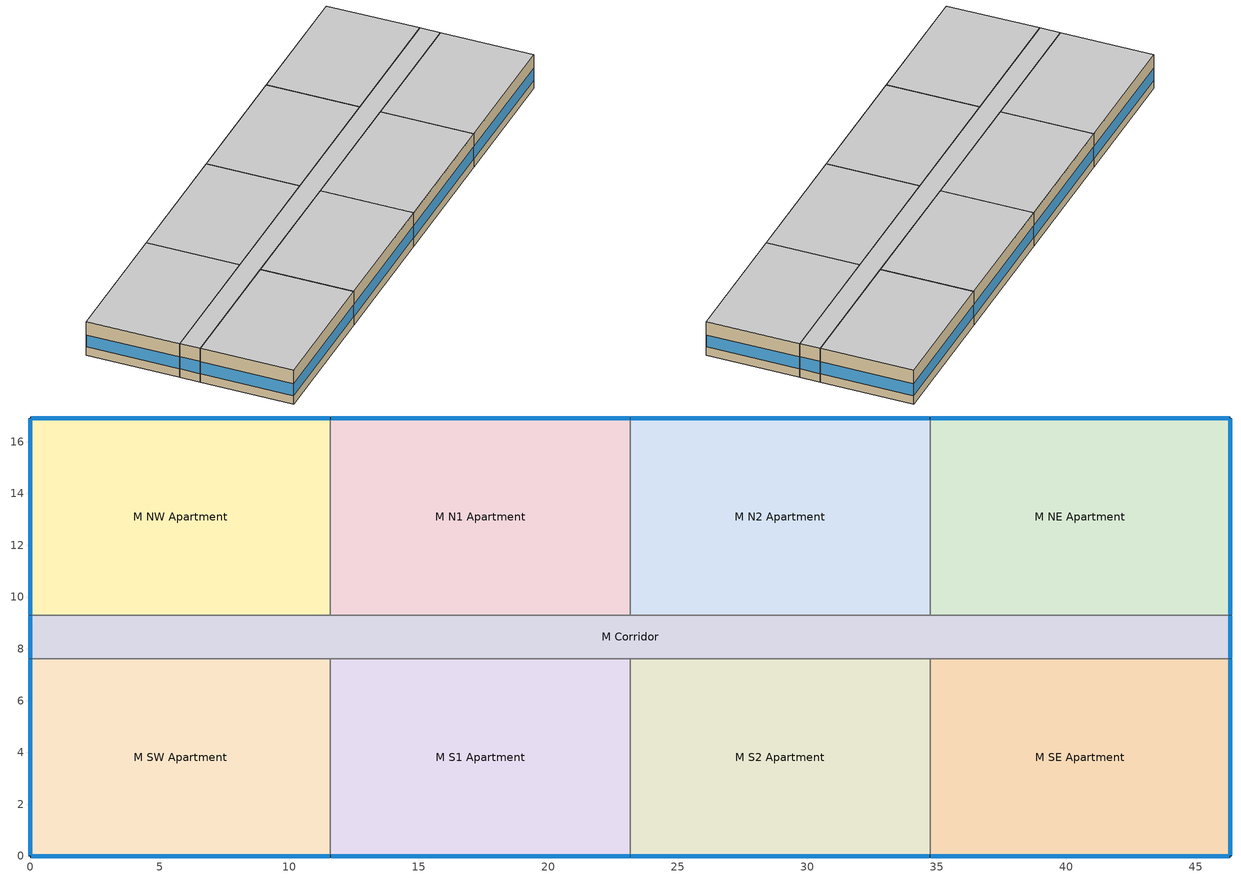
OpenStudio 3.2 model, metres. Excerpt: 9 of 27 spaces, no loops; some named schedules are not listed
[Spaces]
M S2 Apartment
 floor adiabatic (BTAP-Int-Wall): 34.75,7.62 34.75,0 23.16,0 23.16,7.62 z3.05
 wall outside: 23.16,0 34.75,0 z3.05:6.1
 wall to M SE Apartment: 34.75,0 34.75,7.62 z3.05:6.1
 wall to M S1 Apartment: 23.16,7.62 23.16,0 z3.05:6.1
 wall to M Corridor: 34.75,7.62 23.16,7.62 z3.05:6.1
 window (BTAP-Ext-FixedWindow:U=0.173 SHGC=0.600): 23.19,0 34.72,0 z3.81:4.88
 ceiling adiabatic (BTAP-Int-Wall): 34.75,0 34.75,7.62 23.16,7.62 23.16,0 z6.1
M SE Apartment
 floor adiabatic (BTAP-Int-Wall): 46.33,7.62 46.33,0 34.75,0 34.75,7.62 z3.05
 wall outside: 34.75,0 46.33,0 46.33,7.62 z3.05:6.1
 wall to M Corridor: 46.33,7.62 34.75,7.62 z3.05:6.1
 window (BTAP-Ext-FixedWindow:U=0.173 SHGC=0.600): 46.33,0.03 46.33,7.59 / 34.77,0 46.3,0 z3.81:4.88
 ceiling adiabatic (BTAP-Int-Wall): 46.33,0 46.33,7.62 34.75,7.62 34.75,0 z6.1
M Corridor
 floor adiabatic (BTAP-Int-Wall): 46.33,9.3 46.33,7.62 0,7.62 0,9.3 z3.05
 wall outside: 0,9.3 0,7.62 / 46.33,7.62 46.33,9.3 z3.05:6.1
 wall to M SW Apartment: 0,7.62 11.58,7.62 z3.05:6.1
 wall to M N1 Apartment: 23.16,9.3 11.58,9.3 z3.05:6.1
 wall to M NE Apartment: 46.33,9.3 34.75,9.3 z3.05:6.1
 wall to M N2 Apartment: 34.75,9.3 23.16,9.3 z3.05:6.1
 wall to M S1 Apartment: 11.58,7.62 23.16,7.62 z3.05:6.1
 wall to M NW Apartment: 11.58,9.3 0,9.3 z3.05:6.1
 window (BTAP-Ext-FixedWindow:U=0.173 SHGC=0.600): 46.33,7.65 46.33,9.27 / 0,9.27 0,7.65 z3.81:4.91
 ceiling adiabatic (BTAP-Int-Wall): 46.33,7.62 46.33,9.3 0,9.3 0,7.62 z6.1
M SW Apartment
 floor adiabatic (BTAP-Int-Wall): 11.58,7.62 11.58,0 0,0 0,7.62 z3.05
 wall outside: 0,7.62 0,0 11.58,0 z3.05:6.1
 wall to M S1 Apartment: 11.58,0 11.58,7.62 z3.05:6.1
 window (BTAP-Ext-FixedWindow:U=0.173 SHGC=0.600): 0.03,0 11.56,0 / 0,7.59 0,0.03 z3.81:4.88
 ceiling adiabatic (BTAP-Int-Wall): 11.58,0 11.58,7.62 0,7.62 0,0 z6.1
M NE Apartment
 floor adiabatic (BTAP-Int-Wall): 46.33,16.92 46.33,9.3 34.75,9.3 34.75,16.92 z3.05
 wall outside: 46.33,9.3 46.33,16.92 34.75,16.92 z3.05:6.1
 wall to M N2 Apartment: 34.75,16.92 34.75,9.3 z3.05:6.1
 window (BTAP-Ext-FixedWindow:U=0.173 SHGC=0.600): 46.33,9.32 46.33,16.89 / 46.3,16.92 34.77,16.92 z3.81:4.88
 ceiling adiabatic (BTAP-Int-Wall): 46.33,9.3 46.33,16.92 34.75,16.92 34.75,9.3 z6.1
M N2 Apartment
 floor adiabatic (BTAP-Int-Wall): 34.75,16.92 34.75,9.3 23.16,9.3 23.16,16.92 z3.05
 wall outside: 34.75,16.92 23.16,16.92 z3.05:6.1
 wall to M N1 Apartment: 23.16,16.92 23.16,9.3 z3.05:6.1
 window (BTAP-Ext-FixedWindow:U=0.173 SHGC=0.600): 34.72,16.92 23.19,16.92 z3.81:4.88
 ceiling adiabatic (BTAP-Int-Wall): 34.75,9.3 34.75,16.92 23.16,16.92 23.16,9.3 z6.1
M N1 Apartment
 floor adiabatic (BTAP-Int-Wall): 23.16,16.92 23.16,9.3 11.58,9.3 11.58,16.92 z3.05
 wall outside: 23.16,16.92 11.58,16.92 z3.05:6.1
 wall to M NW Apartment: 11.58,16.92 11.58,9.3 z3.05:6.1
 window (BTAP-Ext-FixedWindow:U=0.173 SHGC=0.600): 23.14,16.92 11.61,16.92 z3.81:4.88
 ceiling adiabatic (BTAP-Int-Wall): 23.16,9.3 23.16,16.92 11.58,16.92 11.58,9.3 z6.1
M S1 Apartment
 floor adiabatic (BTAP-Int-Wall): 23.16,7.62 23.16,0 11.58,0 11.58,7.62 z3.05
 wall outside: 11.58,0 23.16,0 z3.05:6.1
 window (BTAP-Ext-FixedWindow:U=0.173 SHGC=0.600): 11.61,0 23.14,0 z3.81:4.88
 ceiling adiabatic (BTAP-Int-Wall): 23.16,0 23.16,7.62 11.58,7.62 11.58,0 z6.1
M NW Apartment
 floor adiabatic (BTAP-Int-Wall): 11.58,16.92 11.58,9.3 0,9.3 0,16.92 z3.05
 wall outside: 11.58,16.92 0,16.92 0,9.3 z3.05:6.1
 window (BTAP-Ext-FixedWindow:U=0.173 SHGC=0.600): 11.56,16.92 0.03,16.92 / 0,16.89 0,9.32 z3.81:4.88
 ceiling adiabatic (BTAP-Int-Wall): 11.58,9.3 11.58,16.92 0,16.92 0,9.3 z6.1
[Site]
CORNER BROOK_NL_CAN: Latitude {deg}=48.98; Longitude {deg}=-57.92; Time Zone {hr}=-4; Elevation {m}=151.8; Terrain=City
[Building]
MidriseApartment: North Axis {deg}=0; Default Construction Set=BTAP-Mass at hdd = 4760.0; Standards Number of Stories=4; Standards Number of Above Ground Stories=4; Standards Template=NECB2020; Standards Building Type=MidriseApartment
[Site:WaterMainsTemperature]
Calculation Method=Correlation; Annual Average Outdoor Air Temperature {C}=5; Maximum Difference In Monthly Average Outdoor Air Temperatures {deltaC}=24.6
[Site:GroundTemperature:BuildingSurface]
19.527, 19.502, 19.536, 19.598, 20.002, 21.64, 22.225, 22.375, 21.449, 20.121, 19.802, 19.633
[SizingPeriod:DesignDay] Barometric Pressure {Pa}=99515; Sky Clearness=0; Rain Indicator=0; Snow Indicator=0; Day of Month=21; Daylight Saving Time Indicator=0; Humidity Indicating Type=Wetbulb; Dry-Bulb Temperature Range Modifier Type=DefaultMultipliers
Name | Maximum Dry-Bulb Temperature {C} | Daily Dry-Bulb Temperature Range {deltaC} | Humidity Indicating Conditions at Maximum Dry-Bulb | Wind Speed {m/s} | Wind Direction {deg} | Month | Day Type | Solar Model Indicator | ASHRAE Taub | ASHRAE Taud
Corner Brook Ann Clg .4% Condns DB=>MWB | 26.2 | 9.5 | 18.4 | 4.4 | 220 | 7 | SummerDesignDay | ASHRAETau | 0.41 | 2.338
Corner Brook Ann Htg 99.6% Condns DB | -18.5 | 0 | -18.5 | 3 | 130 | 2 | WinterDesignDay | ASHRAEClearSky
[Material:NoMass] Roughness=Smooth; Thermal Absorptance=0.9; Solar Absorptance=0.7
Name | Thermal Resistance {m2-K/W} | Visible Absorptance
Typical Carpet Pad; Typical Carpet Pad 1 | 0.21648 | 0.8
Typical Insulation 1 | 6.14979 | 0.7
Typical Insulation 2 | 3.89572 | 0.7
Typical Insulation 3 | 7.24636 | 0.7
Typical Carpet Pad 2 | 1.25503 | 0.8
Typical Carpet Pad 3; Typical Carpet Pad 4 | 3.45515 | 0.8
Typical Insulation 4 | 0.578017 | 0.7
Typical Insulation 5 | 0.578035 | 0.7
[Material]
Name | Roughness | Thickness {m} | Conductivity {W/m-K} | Density {kg/m3} | Specific Heat {J/kg-K} | Thermal Absorptance | Solar Absorptance | Visible Absorptance
G05 25mm wood | MediumSmooth | 0.0254 | 0.15 | 608 | 1630 | 0.9 | 0.5 | 0.5
100mm Normalweight concrete floor 1 | MediumSmooth | 0.1016 | 2.31 | 2322 | 832
G01 13mm gypsum board 1 | Smooth | 0.0127 | 0.16 | 800 | 1090 | 0.9 | 0.7 | 0.5
4 in. Normalweight Concrete Floor 1 | MediumRough | 0.1016 | 2.31 | 2322 | 832 | 0.9 | 0.7 | 0.7
1IN Stucco 1 | Smooth | 0.0253 | 0.6918 | 1858 | 837 | 0.9 | 0.7 | 0.92
8IN CONCRETE HW RefBldg 1 | Rough | 0.2032 | 1.311 | 2240 | 836.8 | 0.9 | 0.7 | 0.7
1/2IN Gypsum 1 | Smooth | 0.0127 | 0.16 | 784.9 | 830 | 0.9 | 0.4 | 0.4
Metal Roof Surface 1; F08 Metal surface 1 | Smooth | 0.0008 | 45.28 | 7824 | 500 | 0.9 | 0.7 | 0.7
6 in. Normalweight Concrete Floor 1; 6 in. Normalweight Concrete Floor 2; 6 in. Normalweight Concrete Floor 3 | MediumRough | 0.1524 | 2.31 | 2322 | 832 | 0.9 | 0.7 | 0.7
[Construction]
BTAP-Int-Partition; BTAP-Int-Door: G05 25mm wood
BTAP-Int-Floor: 100mm Normalweight concrete floor 1, Typical Carpet Pad
BTAP-Int-Wall: G01 13mm gypsum board 1, G01 13mm gypsum board 1
BTAP-Int-Ceiling: Typical Carpet Pad, 100mm Normalweight concrete floor 1
BTAP-Int-Window: SimpleGlazing
BTAP-Ext-Floor-Mass:U-0.156: Typical Insulation 1, 4 in. Normalweight Concrete Floor 1, Typical Carpet Pad 1
BTAP-Ext-Wall-Mass:U-0.24: 1IN Stucco 1, 8IN CONCRETE HW RefBldg 1, Typical Insulation 2, 1/2IN Gypsum 1
BTAP-Ext-Roof-Metal:U-0.138: Metal Roof Surface 1, Typical Insulation 3
BTAP-Grnd-Floor-Mass:U-0.757: 6 in. Normalweight Concrete Floor 1, Typical Carpet Pad 2
BTAP-Grnd-Wall-Mass:U-0.284: 6 in. Normalweight Concrete Floor 2, Typical Carpet Pad 3
BTAP-Grnd-Roof-Mass:U-0.284: 6 in. Normalweight Concrete Floor 3, Typical Carpet Pad 4
BTAP-Ext-FixedWindow:U=0.173 SHGC=0.600; BTAP-Ext-GlassDoors:U=0.173 SHGC=0.600: SimpleGlazing:U=0.173 SHGC=0.600
BTAP-Ext-Door:U-1.73: F08 Metal surface 1, Typical Insulation 4
BTAP-Ext-OverHeadDoor:U-1.73: Typical Insulation 5
BTAP-Ext-Skylights:U=0.241 SHGC=0.600; BTAP-Ext-DaylightDomes:U=0.241 SHGC=0.600; BTAP-Ext-DaylightDiffuser:U=0.241 SHGC=0.600: SimpleGlazing:U=0.241 SHGC=0.600
[DefaultConstructionSet]
BTAP-Mass at hdd = 4760.0: Default Exterior Surface Constructions=BTAP-Mass at hdd = 4760.0; Default Interior Surface Constructions=Default Surface Constructions 2; Default Ground Contact Surface Constructions=BTAP-Mass at hdd = 4760.0 1; Default Exterior SubSurface Constructions=BTAP-Mass at hdd = 4760.0; Default Interior SubSurface Constructions=Default Sub Surface Constructions 2; Interior Partition Construction=BTAP-Int-Partition
[DefaultSurfaceConstructions]
Name | Floor Construction | Wall Construction | Roof Ceiling Construction
Default Surface Constructions 2 | BTAP-Int-Floor | BTAP-Int-Wall | BTAP-Int-Ceiling
BTAP-Mass at hdd = 4760.0 | BTAP-Ext-Floor-Mass:U-0.156 | BTAP-Ext-Wall-Mass:U-0.24 | BTAP-Ext-Roof-Metal:U-0.138
BTAP-Mass at hdd = 4760.0 1 | BTAP-Grnd-Floor-Mass:U-0.757 | BTAP-Grnd-Wall-Mass:U-0.284 | BTAP-Grnd-Roof-Mass:U-0.284
[DefaultSubSurfaceConstructions]
Name | Fixed Window Construction | Operable Window Construction | Door Construction | Glass Door Construction | Overhead Door Construction | Skylight Construction | Tubular Daylight Dome Construction | Tubular Daylight Diffuser Construction
Default Sub Surface Constructions 2 | BTAP-Int-Window | BTAP-Int-Window | BTAP-Int-Door
BTAP-Mass at hdd = 4760.0 | BTAP-Ext-FixedWindow:U=0.173 SHGC=0.600 | BTAP-Ext-FixedWindow:U=0.173 SHGC=0.600 | BTAP-Ext-Door:U-1.73 | BTAP-Ext-GlassDoors:U=0.173 SHGC=0.600 | BTAP-Ext-OverHeadDoor:U-1.73 | BTAP-Ext-Skylights:U=0.241 SHGC=0.600 | BTAP-Ext-DaylightDomes:U=0.241 SHGC=0.600 | BTAP-Ext-DaylightDiffuser:U=0.241 SHGC=0.600
[WindowMaterial:SimpleGlazingSystem] Solar Heat Gain Coefficient=0.6; Visible Transmittance=0.21
Name | U-Factor {W/m2-K}
SimpleGlazing | 2.2
SimpleGlazing:U=0.173 SHGC=0.600 | 1.73
SimpleGlazing:U=0.241 SHGC=0.600 | 2.41
[Space] Building Story=Building Story 2
Name | Space Type | Thermal Zone
M S2 Apartment | Space Function Dwelling units general | DU_BT=Space Function_ST=Dwelling units general_FL=Building Story 2_SCHG 3
M SE Apartment | Space Function Dwelling units general | DU_BT=Space Function_ST=Dwelling units general_FL=Building Story 2_SCHG 1
M SW Apartment | Space Function Dwelling units general | DU_BT=Space Function_ST=Dwelling units general_FL=Building Story 2_SCHG
M Corridor | Space Function Corridor/Transition area other-sch-G | WILD_ST=Corridor/Transition area other-sch-G_FL=Building Story 2_SCH=G
M NE Apartment | Space Function Dwelling units general | DU_BT=Space Function_ST=Dwelling units general_FL=Building Story 2_SCHG 5
M N1 Apartment | Space Function Dwelling units general | DU_BT=Space Function_ST=Dwelling units general_FL=Building Story 2_SCHG 2
M N2 Apartment | Space Function Dwelling units general | DU_BT=Space Function_ST=Dwelling units general_FL=Building Story 2_SCHG 4
M S1 Apartment | Space Function Dwelling units general | DU_BT=Space Function_ST=Dwelling units general_FL=Building Story 2_SCHG 6
M NW Apartment | Space Function Dwelling units general | DU_BT=Space Function_ST=Dwelling units general_FL=Building Story 2_SCHG 7
[BuildingStory]
Building Story 2: Nominal Z Coordinate {m}=3.04785
[SpaceType] Standards Building Type=Space Function
Name | Default Schedule Set | Design Specification Outdoor Air Object | Standards Space Type
Space Function Corridor/Transition area other-sch-G | Space Function Corridor/Transition area other-sch-G Schedule Set | Space Function Corridor/Transition area other-sch-G Ventilation | Corridor/Transition area other-sch-G
Space Function Dwelling units general | Space Function Dwelling units general Schedule Set | Space Function Dwelling units general Ventilation | Dwelling units general
[People:Definition] Number of People Calculation Method=People/Area; Fraction Radiant=0.3
Name | People per Space Floor Area {person/m2}
Space Function Corridor/Transition area other-sch-G People Definition | 0.0100036
Space Function Dwelling units general People Definition | 0.0400145
[People] Work Efficiency Schedule=Work Efficiency Schedule; Clothing Insulation Schedule=Clothing Schedule; Air Velocity Schedule=Air Velocity Schedule; Multiplier=1
Name | People Definition | Space or SpaceType
Space Function Corridor/Transition area other-sch-G People | Space Function Corridor/Transition area other-sch-G People Definition | Space Function Corridor/Transition area other-sch-G
Space Function Dwelling units general People | Space Function Dwelling units general People Definition | Space Function Dwelling units general
[Lights:Definition] Design Level Calculation Method=Watts/Area; Fraction Radiant=0.5; Fraction Visible=0.2
Name | Watts per Space Floor Area {W/m2}
Space Function Corridor/Transition area other-sch-G Lights Definition | 4.4
Space Function Dwelling units general Lights Definition | 5.00182
[Lights] Fraction Replaceable=1
Name | Lights Definition | Space or SpaceType
Space Function Corridor/Transition area other-sch-G Lights | Space Function Corridor/Transition area other-sch-G Lights Definition | Space Function Corridor/Transition area other-sch-G
Space Function Dwelling units general Lights | Space Function Dwelling units general Lights Definition | Space Function Dwelling units general
[ElectricEquipment:Definition]
Space Function Dwelling units general Elec Equip Definition: Design Level Calculation Method=Watts/Area; Watts per Space Floor Area {W/m2}=5.00182; Fraction Radiant=0.5
[ElectricEquipment]
Space Function Dwelling units general Elec Equip: Electric Equipment Definition=Space Function Dwelling units general Elec Equip Definition; Space or SpaceType=Space Function Dwelling units general
[DesignSpecification:OutdoorAir] Outdoor Air Method=Sum; Outdoor Air Flow per Floor Area {m3/s-m2}=0.0003048
Name | Outdoor Air Flow per Person {m3/s-person}
Space Function Corridor/Transition area other-sch-G Ventilation
Space Function Dwelling units general Ventilation | 0.00235974
[DefaultScheduleSet] Number of People Schedule=NECB-G-Occupancy; People Activity Level Schedule=NECB-Activity; Lighting Schedule=NECB-G-Lighting; Electric Equipment Schedule=NECB-G-Electric-Equipment; Infiltration Schedule=Always On
Space Function Corridor/Transition area other-sch-G Schedule Set; Space Function Dwelling units general Schedule Set
[ThermostatSetpoint:DualSetpoint] Heating Setpoint Temperature Schedule=NECB-G-Thermostat Setpoint-Heating; Cooling Setpoint Temperature Schedule=NECB-G-Thermostat Setpoint-Cooling
Space Function Dwelling units general Thermostat 48; Space Function Dwelling units general Thermostat 50; Space Function Dwelling units general Thermostat 51; Space Function Dwelling units general Thermostat 53; Space Function Dwelling units general Thermostat 55; Space Function Dwelling units general Thermostat 59; Space Function Dwelling units general Thermostat 68; Space Function Dwelling units general Thermostat 69; Space Function Corridor/Transition area other-sch-G Thermostat 9
[SpaceInfiltration:DesignFlowRate] Schedule=Always On Discrete; Design Flow Rate Calculation Method=Flow/ExteriorArea; Flow per Exterior Surface Area {m3/s-m2}=0.00039496; Constant Term Coefficient=0; Temperature Term Coefficient=0; Velocity Term Coefficient=0.224; Velocity Squared Term Coefficient=0
Name | Space or SpaceType
M Corridor Infiltration | M Corridor
M N1 Apartment Infiltration | M N1 Apartment
M N2 Apartment Infiltration | M N2 Apartment
M NE Apartment Infiltration | M NE Apartment
M NW Apartment Infiltration | M NW Apartment
M S1 Apartment Infiltration | M S1 Apartment
M S2 Apartment Infiltration | M S2 Apartment
M SE Apartment Infiltration | M SE Apartment
M SW Apartment Infiltration | M SW Apartment
[ThermalZone] Multiplier=2; Use Ideal Air Loads=No
Name | Thermostat
DU_BT=Space Function_ST=Dwelling units general_FL=Building Story 2_SCHG | Space Function Dwelling units general Thermostat 48
DU_BT=Space Function_ST=Dwelling units general_FL=Building Story 2_SCHG 1 | Space Function Dwelling units general Thermostat 50
DU_BT=Space Function_ST=Dwelling units general_FL=Building Story 2_SCHG 2 | Space Function Dwelling units general Thermostat 51
DU_BT=Space Function_ST=Dwelling units general_FL=Building Story 2_SCHG 3 | Space Function Dwelling units general Thermostat 53
DU_BT=Space Function_ST=Dwelling units general_FL=Building Story 2_SCHG 4 | Space Function Dwelling units general Thermostat 55
DU_BT=Space Function_ST=Dwelling units general_FL=Building Story 2_SCHG 5 | Space Function Dwelling units general Thermostat 59
DU_BT=Space Function_ST=Dwelling units general_FL=Building Story 2_SCHG 6 | Space Function Dwelling units general Thermostat 68
DU_BT=Space Function_ST=Dwelling units general_FL=Building Story 2_SCHG 7 | Space Function Dwelling units general Thermostat 69
WILD_ST=Corridor/Transition area other-sch-G_FL=Building Story 2_SCH=G | Space Function Corridor/Transition area other-sch-G Thermostat 9
[SetpointManager:OutdoorAirPretreat] Minimum Setpoint Temperature {C}=-99; Maximum Setpoint Temperature {C}=99; Minimum Setpoint Humidity Ratio {kgWater/kgDryAir}=1e-05; Maximum Setpoint Humidity Ratio {kgWater/kgDryAir}=1
Setpoint Manager Outdoor Air Pretreat 9; Setpoint Manager Outdoor Air Pretreat 10; Setpoint Manager Outdoor Air Pretreat 11; Setpoint Manager Outdoor Air Pretreat 12; Setpoint Manager Outdoor Air Pretreat 13; Setpoint Manager Outdoor Air Pretreat 14; Setpoint Manager Outdoor Air Pretreat 15; Setpoint Manager Outdoor Air Pretreat 16; Setpoint Manager Outdoor Air Pretreat 17; Setpoint Manager Outdoor Air Pretreat 18; Setpoint Manager Outdoor Air Pretreat 19; Setpoint Manager Outdoor Air Pretreat 20; Setpoint Manager Outdoor Air Pretreat 21; Setpoint Manager Outdoor Air Pretreat 22; Setpoint Manager Outdoor Air Pretreat 23; Setpoint Manager Outdoor Air Pretreat 24; Setpoint Manager Outdoor Air Pretreat 25
[Schedule:Ruleset]
Clothing Schedule: Default Day Schedule=Clothing Schedule Default Winter Clothes
Air Velocity Schedule: Default Day Schedule=Air Velocity Schedule Default
Work Efficiency Schedule: Default Day Schedule=Work Efficiency Schedule Default
NECB-Activity: Default Day Schedule=NECB-Activity Default; Summer Design Day Schedule=NECB-Activity Summer Design Day; Winter Design Day Schedule=NECB-Activity Winter Design Day
Always On: Default Day Schedule=Always On Default
NECB-G-Occupancy: Default Day Schedule=NECB-G-Occupancy Default
NECB-G-Lighting: Default Day Schedule=NECB-G-Lighting Default
NECB-G-Electric-Equipment: Default Day Schedule=NECB-G-Electric-Equipment Default
NECB-G-Thermostat Setpoint-Heating: Default Day Schedule=NECB-G-Thermostat Setpoint-Heating Default
NECB-G-Thermostat Setpoint-Cooling: Default Day Schedule=NECB-G-Thermostat Setpoint-Cooling Default
[Schedule:Day]
Clothing Schedule Default Winter Clothes; Always On Default: 24, 0, 1
Air Velocity Schedule Default: 24, 0, 0.2
Work Efficiency Schedule Default: 24, 0, 0
NECB-Activity Default; NECB-Activity Winter Design Day; NECB-Activity Summer Design Day: 24, 0, 130
NECB-G-Occupancy Default; NECB-G-Occupancy Default|Wkdy Day: 7, 0, 0.9, 8, 0, 0.7, 9, 0, 0.4, 17, 0, 0.3, 18, 0, 0.5, 24, 0, 0.9
NECB-G-Occupancy Sat Day; NECB-G-Occupancy Sun|Hol Day: 7, 0, 0.9, 8, 0, 0.7, 17, 0, 0.5, 18, 0, 0.7, 24, 0, 0.9
NECB-G-Lighting Default; NECB-G-Lighting Default|Wkdy Day: 1, 0, 0.3, 6, 0, 0, 7, 0, 0.2, 9, 0, 0.5, 19, 0, 0, 22, 0, 0.9, 23, 0, 0.8, 24, 0, 0.6
NECB-G-Electric-Equipment Default: 1, 0, 0.3, 7, 0, 0.2, 9, 0, 0.8, 16, 0, 0.4, 17, 0, 0.5, 18, 0, 0.2, 20, 0, 0.9, 21, 0, 0.7, 24, 0, 0.5
NECB-G-Thermostat Setpoint-Heating Default; NECB-G-Thermostat Setpoint-Heating Default|Wkdy Day; NECB-G-Thermostat Setpoint-Heating Sat Day; NECB-G-Thermostat Setpoint-Heating Sun|Hol Day: 1, 0, 22, 7, 0, 18, 8, 0, 20, 24, 0, 22
NECB-G-Thermostat Setpoint-Cooling Default; NECB-G-Thermostat Setpoint-Cooling Default|Wkdy Day; NECB-G-Thermostat Setpoint-Cooling Sat Day; NECB-G-Thermostat Setpoint-Cooling Sun|Hol Day: 24, 0, 24
[Schedule:Rule] Date Specification Type=DateRange; Start Day=1
Name | Schedule Ruleset | Rule Order | Day Schedule | Start Month | End Month | End Day | Apply Monday | Apply Tuesday | Apply Wednesday | Apply Thursday | Apply Friday | Apply Saturday | Apply Sunday
Schedule Rule 1 | Clothing Schedule | 0 | Clothing Schedule Summer Clothes | 5 | 9 | 30
Schedule Rule 17 | NECB-G-Occupancy | 2 | NECB-G-Occupancy Default|Wkdy Day | 1 | 12 | 31 | Yes | Yes | Yes | Yes | Yes
Schedule Rule 18 | NECB-G-Occupancy | 1 | NECB-G-Occupancy Sat Day | 1 | 12 | 31 |  |  |  |  |  | Yes
Schedule Rule 19 | NECB-G-Occupancy | 0 | NECB-G-Occupancy Sun|Hol Day | 1 | 12 | 31 |  |  |  |  |  |  | Yes
Schedule Rule 20 | NECB-G-Lighting | 2 | NECB-G-Lighting Default|Wkdy Day | 1 | 12 | 31 | Yes | Yes | Yes | Yes | Yes
Schedule Rule 21 | NECB-G-Lighting | 1 | NECB-G-Lighting Sat Day | 1 | 12 | 31 |  |  |  |  |  | Yes
Schedule Rule 22 | NECB-G-Lighting | 0 | NECB-G-Lighting Sun|Hol Day | 1 | 12 | 31 |  |  |  |  |  |  | Yes
Schedule Rule 23 | NECB-G-Electric-Equipment | 2 | NECB-G-Electric-Equipment Default|Wkdy Day | 1 | 12 | 31 | Yes | Yes | Yes | Yes | Yes
Schedule Rule 24 | NECB-G-Electric-Equipment | 1 | NECB-G-Electric-Equipment Sat Day | 1 | 12 | 31 |  |  |  |  |  | Yes
Schedule Rule 25 | NECB-G-Electric-Equipment | 0 | NECB-G-Electric-Equipment Sun|Hol Day | 1 | 12 | 31 |  |  |  |  |  |  | Yes
Schedule Rule 26 | NECB-G-Thermostat Setpoint-Heating | 2 | NECB-G-Thermostat Setpoint-Heating Default|Wkdy Day | 1 | 12 | 31 | Yes | Yes | Yes | Yes | Yes
Schedule Rule 27 | NECB-G-Thermostat Setpoint-Heating | 1 | NECB-G-Thermostat Setpoint-Heating Sat Day | 1 | 12 | 31 |  |  |  |  |  | Yes
Schedule Rule 28 | NECB-G-Thermostat Setpoint-Heating | 0 | NECB-G-Thermostat Setpoint-Heating Sun|Hol Day | 1 | 12 | 31 |  |  |  |  |  |  | Yes
Schedule Rule 29 | NECB-G-Thermostat Setpoint-Cooling | 2 | NECB-G-Thermostat Setpoint-Cooling Default|Wkdy Day | 1 | 12 | 31 | Yes | Yes | Yes | Yes | Yes
Schedule Rule 30 | NECB-G-Thermostat Setpoint-Cooling | 1 | NECB-G-Thermostat Setpoint-Cooling Sat Day | 1 | 12 | 31 |  |  |  |  |  | Yes
Schedule Rule 31 | NECB-G-Thermostat Setpoint-Cooling | 0 | NECB-G-Thermostat Setpoint-Cooling Sun|Hol Day | 1 | 12 | 31 |  |  |  |  |  |  | Yes
[Schedule:Constant]
Always On Discrete: Value=1
